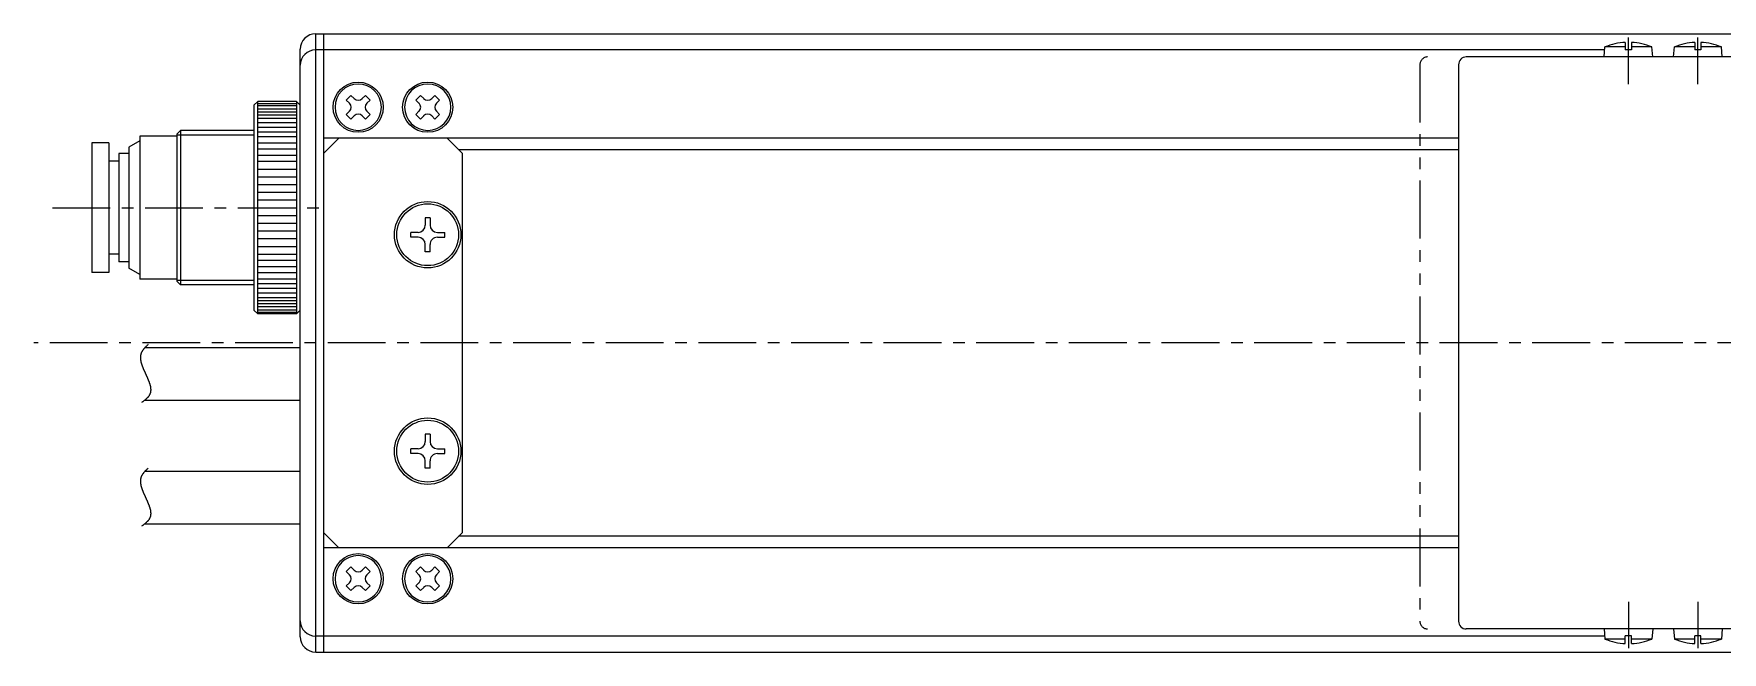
# Model space of a CAD drawing. Extents: x -805 to 822, y -206 to 306.
# Drawn here: x -663.5 to -444.8, y 216.8 to 296.8 of the extents above; entities that cross this region are included whole.
import ezdxf

# ---------------------------------------------------------------- set-up
doc = ezdxf.new("R2010")
doc.units = 0
for name, pattern in [('CENTER', [12, 7.5, -1.5, 1.5, -1.5]), ('CONTINOUS', [0]), ('PHANTOM', [15, 7.5, -1.5, 1.5, -1.5, 1.5, -1.5])]:
    doc.linetypes.add(name, pattern=pattern)
doc.layers.get('0').update_dxf_attribs({"linetype": 'CONTINUOUS'})
doc.layers.add('CENTER', color=1, linetype='CENTER')

msp = doc.modelspace()

# ---------------------------------------------------------------- linework, layer by layer
at = {"color": 7, "linetype": 'CONTINOUS'}
for p, q in [((-626.95, 296.81), (808.05, 296.81)), ((-626.95, 216.81), (-626.95, 296.81)), ((-625.95, 296.81), (-625.95, 216.81)), ((-457.35, 295.7), (-457.35, 294.71)), ((-456.55, 295.7), (-456.55, 294.71)), ((-448.35, 295.7), (-448.35, 294.71)), ((-447.55, 295.7), (-447.55, 294.71)), ((-628.95, 218.81), (-628.95, 294.81)), ((-625.95, 294.73), (-626.95, 294.73)), ((-460.1, 294.73), (-625.95, 294.73)), ((-433.95, 293.81), (-477.95, 293.81)), ((-460.1, 293.81), (-459.99, 295.11)), ((-457.35, 295.11), (-459.99, 295.11)), ((-456.55, 294.71), (-457.35, 294.71)), ((-453.91, 295.11), (-456.55, 295.11)), ((-453.8, 293.81), (-453.91, 295.11)), ((-451.1, 293.81), (-450.99, 295.11)), ((-448.35, 295.11), (-450.99, 295.11)), ((-447.55, 294.71), (-448.35, 294.71)), ((-444.91, 295.11), (-447.55, 295.11)), ((-444.8, 293.81), (-444.91, 295.11)), ((-478.95, 292.81), (-478.95, 220.81)), ((-622.99, 288.24), (-622.39, 288.84)), ((-622.39, 288.84), (-621.97, 288.43)), ((-620.93, 288.43), (-620.51, 288.84)), ((-620.51, 288.84), (-619.91, 288.24)), ((-613.99, 288.24), (-613.39, 288.84)), ((-613.39, 288.84), (-612.97, 288.43)), ((-611.93, 288.43), (-611.51, 288.84)), ((-611.51, 288.84), (-610.91, 288.24)), ((-634.95, 287.56), (-634.45, 288.06)), ((-634.95, 287.56), (-634.95, 261.06)), ((-629.45, 288.06), (-634.45, 288.06)), ((-634.45, 260.56), (-634.45, 288.06)), ((-634.45, 287.81), (-629.45, 287.81)), ((-634.45, 287.51), (-629.45, 287.51)), ((-634.45, 287.11), (-629.45, 287.11)), ((-634.45, 286.71), (-629.45, 286.71)), ((-628.95, 287.56), (-629.45, 288.06)), ((-629.45, 288.06), (-629.45, 260.56)), ((-628.95, 261.06), (-628.95, 287.56)), ((-622.58, 287.83), (-622.99, 288.24)), ((-622.99, 286.37), (-622.58, 286.78)), ((-619.91, 288.24), (-620.32, 287.83)), ((-620.32, 286.78), (-619.91, 286.37)), ((-613.58, 287.83), (-613.99, 288.24)), ((-613.99, 286.37), (-613.58, 286.78)), ((-610.91, 288.24), (-611.32, 287.83)), ((-611.32, 286.78), (-610.91, 286.37)), ((-644.45, 284.31), (-644.95, 283.81)), ((-644.45, 284.31), (-644.45, 264.31)), ((-634.95, 284.31), (-644.45, 284.31)), ((-634.45, 286.31), (-629.45, 286.31)), ((-634.45, 285.91), (-629.45, 285.91)), ((-634.45, 285.31), (-629.45, 285.31)), ((-634.45, 284.71), (-629.45, 284.71)), ((-622.39, 285.77), (-622.99, 286.37)), ((-621.97, 286.18), (-622.39, 285.77)), ((-620.51, 285.77), (-620.93, 286.18)), ((-619.91, 286.37), (-620.51, 285.77)), ((-613.39, 285.77), (-613.99, 286.37)), ((-612.97, 286.18), (-613.39, 285.77)), ((-611.51, 285.77), (-611.93, 286.18)), ((-610.91, 286.37), (-611.51, 285.77)), ((-653.75, 282.71), (-655.95, 282.71)), ((-655.95, 282.71), (-655.95, 265.91)), ((-653.75, 282.71), (-653.75, 265.91)), ((-649.75, 282.95), (-651.15, 282.14)), ((-651.15, 282.13), (-651.15, 266.47)), ((-649.75, 283.56), (-649.75, 265.06)), ((-644.95, 283.56), (-649.75, 283.56)), ((-644.95, 283.81), (-644.95, 264.81)), ((-634.95, 283.71), (-644.95, 283.71)), ((-634.45, 284.11), (-629.45, 284.11)), ((-634.45, 283.51), (-629.45, 283.51)), ((-634.45, 282.71), (-629.45, 282.71)), ((-625.95, 281.31), (-623.95, 283.31)), ((-478.95, 283.31), (-625.95, 283.31)), ((-609.95, 283.31), (-623.95, 283.31)), ((-607.95, 281.31), (-609.95, 283.31)), ((-652.52, 280.31), (-653.75, 280.31)), ((-651.15, 281.31), (-652.46, 281.31)), ((-652.45, 281.31), (-652.45, 267.31)), ((-634.45, 281.91), (-629.45, 281.91)), ((-634.45, 281.11), (-629.45, 281.11)), ((-634.45, 280.31), (-629.45, 280.31)), ((-478.95, 281.81), (-608.45, 281.81)), ((-607.95, 232.31), (-607.95, 281.31)), ((-634.45, 279.31), (-629.45, 279.31)), ((-634.45, 278.31), (-629.45, 278.31)), ((-634.45, 277.31), (-629.45, 277.31)), ((-634.45, 276.31), (-629.45, 276.31)), ((-634.45, 275.31), (-629.45, 275.31)), ((-634.45, 274.31), (-629.45, 274.31)), ((-634.45, 273.31), (-629.45, 273.31)), ((-634.45, 272.31), (-629.45, 272.31)), ((-634.45, 271.31), (-629.45, 271.31)), ((-612.76, 273.01), (-612.76, 272.06)), ((-612.14, 273.01), (-612.76, 273.01)), ((-612.14, 273.01), (-612.14, 272.06)), ((-634.45, 270.31), (-629.45, 270.31)), ((-634.45, 269.31), (-629.45, 269.31)), ((-613.7, 271.12), (-614.65, 271.12)), ((-614.65, 270.49), (-614.65, 271.12)), ((-613.7, 270.49), (-614.65, 270.49)), ((-612.76, 268.61), (-612.76, 269.55)), ((-612.14, 268.61), (-612.14, 269.55)), ((-611.2, 271.12), (-610.25, 271.12)), ((-611.2, 270.49), (-610.25, 270.49)), ((-610.25, 270.49), (-610.25, 271.12)), ((-652.52, 268.31), (-653.75, 268.31)), ((-651.15, 267.31), (-652.46, 267.31)), ((-634.45, 268.31), (-629.45, 268.31)), ((-634.45, 267.51), (-629.45, 267.51)), ((-612.14, 268.61), (-612.76, 268.61)), ((-653.75, 265.91), (-655.95, 265.91)), ((-649.75, 265.66), (-651.15, 266.47)), ((-644.95, 265.06), (-649.75, 265.06)), ((-634.95, 264.91), (-644.95, 264.91)), ((-644.45, 264.31), (-644.95, 264.81)), ((-634.45, 266.71), (-629.45, 266.71)), ((-634.45, 265.91), (-629.45, 265.91)), ((-634.45, 265.11), (-629.45, 265.11)), ((-634.95, 264.31), (-644.45, 264.31)), ((-634.45, 264.51), (-629.45, 264.51)), ((-634.45, 263.91), (-629.45, 263.91)), ((-634.45, 263.31), (-629.45, 263.31)), ((-634.45, 262.71), (-629.45, 262.71)), ((-634.95, 261.06), (-634.45, 260.56)), ((-634.45, 262.31), (-629.45, 262.31)), ((-634.45, 261.91), (-629.45, 261.91)), ((-634.45, 261.51), (-629.45, 261.51)), ((-634.45, 261.11), (-629.45, 261.11)), ((-634.45, 260.81), (-629.45, 260.81)), ((-629.45, 260.56), (-634.45, 260.56)), ((-629.45, 260.56), (-628.95, 261.06)), ((-649.07, 256.21), (-628.95, 256.21)), ((-649.09, 249.41), (-628.95, 249.41)), ((-612.76, 245.01), (-612.76, 244.06)), ((-612.14, 245.01), (-612.76, 245.01)), ((-612.14, 245.01), (-612.14, 244.06)), ((-613.7, 243.12), (-614.65, 243.12)), ((-614.65, 242.49), (-614.65, 243.12)), ((-611.2, 243.12), (-610.25, 243.12)), ((-610.25, 242.49), (-610.25, 243.12)), ((-613.7, 242.49), (-614.65, 242.49)), ((-612.76, 240.61), (-612.76, 241.55)), ((-612.14, 240.61), (-612.76, 240.61)), ((-612.14, 240.61), (-612.14, 241.55)), ((-611.2, 242.49), (-610.25, 242.49)), ((-649.07, 240.21), (-628.95, 240.21)), ((-649.09, 233.41), (-628.95, 233.41)), ((-623.95, 230.31), (-625.95, 232.31)), ((-609.95, 230.31), (-607.95, 232.31)), ((-478.95, 231.81), (-608.45, 231.81)), ((-478.95, 230.31), (-625.95, 230.31)), ((-609.95, 230.31), (-623.95, 230.31)), ((-622.39, 227.84), (-622.99, 227.24)), ((-621.97, 227.43), (-622.39, 227.84)), ((-620.51, 227.84), (-620.93, 227.43)), ((-619.91, 227.24), (-620.51, 227.84)), ((-613.39, 227.84), (-613.99, 227.24)), ((-612.97, 227.43), (-613.39, 227.84)), ((-611.51, 227.84), (-611.93, 227.43)), ((-610.91, 227.24), (-611.51, 227.84)), ((-622.99, 227.24), (-622.58, 226.83)), ((-622.58, 225.78), (-622.99, 225.37)), ((-622.99, 225.37), (-622.39, 224.77)), ((-620.51, 224.77), (-619.91, 225.37)), ((-620.32, 226.83), (-619.91, 227.24)), ((-619.91, 225.37), (-620.32, 225.78)), ((-613.99, 227.24), (-613.58, 226.83)), ((-613.58, 225.78), (-613.99, 225.37)), ((-613.99, 225.37), (-613.39, 224.77)), ((-611.51, 224.77), (-610.91, 225.37)), ((-611.32, 226.83), (-610.91, 227.24)), ((-610.91, 225.37), (-611.32, 225.78)), ((-622.39, 224.77), (-621.97, 225.18)), ((-620.93, 225.18), (-620.51, 224.77)), ((-613.39, 224.77), (-612.97, 225.18)), ((-611.93, 225.18), (-611.51, 224.77)), ((-625.95, 218.88), (-626.95, 218.88)), ((-460.1, 218.88), (-625.95, 218.88)), ((-433.95, 219.81), (-477.95, 219.81)), ((-460.1, 219.81), (-459.99, 218.51)), ((-456.55, 218.91), (-457.35, 218.91)), ((-457.35, 217.92), (-457.35, 218.91)), ((-456.55, 217.92), (-456.55, 218.91)), ((-453.8, 219.81), (-453.91, 218.51)), ((-451.1, 219.81), (-450.99, 218.51)), ((-448.35, 217.92), (-448.35, 218.91)), ((-447.55, 218.91), (-448.35, 218.91)), ((-447.55, 217.92), (-447.55, 218.91)), ((-444.8, 219.81), (-444.91, 218.51)), ((-626.95, 216.81), (808.05, 216.81)), ((-457.35, 218.51), (-459.99, 218.51)), ((-453.91, 218.51), (-456.55, 218.51)), ((-448.35, 218.51), (-450.99, 218.51)), ((-444.91, 218.51), (-447.55, 218.51))]:
    msp.add_line(p, q, dxfattribs=at)
at = {"color": 3, "linetype": 'PHANTOM'}
msp.add_line((-483.95, 292.81), (-483.95, 220.81), dxfattribs=at)
at = {"color": 7}
for points in [[(-648.65, 256.62, 0), (-648.68, 256.59, 0), (-648.71, 256.56, 0), (-648.75, 256.53, 0), (-648.78, 256.5, 0), (-648.81, 256.47, 0), (-648.84, 256.44, 0), (-648.88, 256.41, 0), (-648.91, 256.37, 0), (-648.94, 256.34, 0), (-648.97, 256.31, 0), (-649, 256.28, 0), (-649.04, 256.25, 0), (-649.07, 256.21, 0), (-649.1, 256.18, 0), (-649.13, 256.15, 0), (-649.16, 256.11, 0), (-649.19, 256.08, 0), (-649.22, 256.04, 0), (-649.24, 256.01, 0), (-649.27, 255.97, 0), (-649.3, 255.94, 0), (-649.32, 255.9, 0), (-649.35, 255.87, 0), (-649.37, 255.83, 0), (-649.4, 255.8, 0), (-649.42, 255.76, 0), (-649.44, 255.72, 0), (-649.46, 255.69, 0), (-649.48, 255.65, 0), (-649.5, 255.61, 0), (-649.52, 255.57, 0), (-649.54, 255.53, 0), (-649.55, 255.5, 0), (-649.57, 255.46, 0), (-649.58, 255.42, 0), (-649.59, 255.38, 0), (-649.6, 255.34, 0), (-649.61, 255.3, 0), (-649.62, 255.26, 0), (-649.63, 255.22, 0), (-649.63, 255.18, 0), (-649.64, 255.14, 0), (-649.64, 255.1, 0), (-649.65, 255.06, 0), (-649.65, 255.02, 0), (-649.65, 254.98, 0), (-649.65, 254.93, 0), (-649.65, 254.89, 0), (-649.65, 254.85, 0), (-649.65, 254.81, 0), (-649.65, 254.77, 0), (-649.64, 254.72, 0), (-649.64, 254.68, 0), (-649.63, 254.64, 0), (-649.63, 254.59, 0), (-649.62, 254.55, 0), (-649.61, 254.51, 0), (-649.61, 254.46, 0), (-649.6, 254.42, 0), (-649.59, 254.38, 0), (-649.58, 254.33, 0), (-649.57, 254.29, 0), (-649.55, 254.24, 0), (-649.54, 254.2, 0), (-649.53, 254.15, 0), (-649.52, 254.11, 0), (-649.5, 254.06, 0), (-649.49, 254.02, 0), (-649.47, 253.97, 0), (-649.46, 253.93, 0), (-649.44, 253.88, 0), (-649.43, 253.84, 0), (-649.41, 253.79, 0), (-649.39, 253.75, 0), (-649.37, 253.7, 0), (-649.36, 253.66, 0), (-649.34, 253.61, 0), (-649.32, 253.57, 0), (-649.3, 253.52, 0), (-649.28, 253.47, 0), (-649.26, 253.43, 0), (-649.24, 253.38, 0), (-649.22, 253.34, 0), (-649.2, 253.29, 0), (-649.18, 253.24, 0), (-649.16, 253.2, 0), (-649.14, 253.15, 0), (-649.12, 253.11, 0), (-649.1, 253.06, 0), (-649.08, 253.01, 0), (-649.06, 252.97, 0), (-649.04, 252.92, 0), (-649.01, 252.88, 0), (-648.99, 252.83, 0), (-648.97, 252.78, 0), (-648.95, 252.74, 0), (-648.93, 252.69, 0), (-648.91, 252.65, 0), (-648.89, 252.6, 0), (-648.87, 252.55, 0), (-648.85, 252.51, 0), (-648.83, 252.46, 0), (-648.8, 252.42, 0), (-648.78, 252.37, 0), (-648.76, 252.32, 0), (-648.74, 252.28, 0), (-648.72, 252.23, 0), (-648.7, 252.19, 0), (-648.68, 252.14, 0), (-648.67, 252.1, 0), (-648.65, 252.05, 0), (-648.63, 252.01, 0), (-648.61, 251.96, 0), (-648.59, 251.92, 0), (-648.58, 251.87, 0), (-648.56, 251.83, 0), (-648.54, 251.78, 0), (-648.53, 251.74, 0), (-648.51, 251.69, 0), (-648.5, 251.65, 0), (-648.48, 251.61, 0), (-648.47, 251.56, 0), (-648.45, 251.52, 0), (-648.44, 251.47, 0), (-648.43, 251.43, 0), (-648.42, 251.39, 0), (-648.4, 251.34, 0), (-648.39, 251.3, 0), (-648.38, 251.26, 0), (-648.37, 251.22, 0), (-648.37, 251.17, 0), (-648.36, 251.13, 0), (-648.35, 251.09, 0), (-648.34, 251.05, 0), (-648.34, 251.01, 0), (-648.33, 250.96, 0), (-648.33, 250.92, 0), (-648.33, 250.88, 0), (-648.32, 250.84, 0), (-648.32, 250.8, 0), (-648.32, 250.76, 0), (-648.32, 250.72, 0), (-648.32, 250.68, 0), (-648.33, 250.64, 0), (-648.33, 250.6, 0), (-648.33, 250.56, 0), (-648.34, 250.52, 0), (-648.34, 250.48, 0), (-648.35, 250.45, 0), (-648.36, 250.41, 0), (-648.37, 250.37, 0), (-648.38, 250.33, 0), (-648.39, 250.29, 0), (-648.4, 250.26, 0), (-648.42, 250.22, 0), (-648.43, 250.18, 0), (-648.45, 250.15, 0), (-648.46, 250.11, 0), (-648.48, 250.08, 0), (-648.5, 250.04, 0), (-648.52, 250.01, 0), (-648.54, 249.97, 0), (-648.57, 249.94, 0), (-648.59, 249.9, 0), (-648.62, 249.87, 0), (-648.64, 249.84, 0), (-648.67, 249.8, 0), (-648.7, 249.77, 0), (-648.73, 249.74, 0), (-648.76, 249.71, 0), (-648.79, 249.68, 0), (-648.82, 249.65, 0), (-648.85, 249.61, 0), (-648.89, 249.58, 0), (-648.92, 249.55, 0), (-648.95, 249.52, 0), (-648.99, 249.49, 0), (-649.02, 249.46, 0), (-649.06, 249.43, 0), (-649.09, 249.41, 0), (-649.13, 249.38, 0), (-649.16, 249.35, 0), (-649.2, 249.32, 0), (-649.24, 249.29, 0), (-649.27, 249.27, 0), (-649.31, 249.24, 0), (-649.35, 249.21, 0), (-649.38, 249.19, 0), (-649.42, 249.16, 0), (-649.45, 249.14, 0), (-649.49, 249.11, 0)], [(-648.65, 240.62, 0), (-648.68, 240.59, 0), (-648.71, 240.56, 0), (-648.75, 240.53, 0), (-648.78, 240.5, 0), (-648.81, 240.47, 0), (-648.84, 240.44, 0), (-648.88, 240.41, 0), (-648.91, 240.37, 0), (-648.94, 240.34, 0), (-648.97, 240.31, 0), (-649, 240.28, 0), (-649.04, 240.25, 0), (-649.07, 240.21, 0), (-649.1, 240.18, 0), (-649.13, 240.15, 0), (-649.16, 240.11, 0), (-649.19, 240.08, 0), (-649.22, 240.04, 0), (-649.24, 240.01, 0), (-649.27, 239.97, 0), (-649.3, 239.94, 0), (-649.32, 239.9, 0), (-649.35, 239.87, 0), (-649.37, 239.83, 0), (-649.4, 239.8, 0), (-649.42, 239.76, 0), (-649.44, 239.72, 0), (-649.46, 239.69, 0), (-649.48, 239.65, 0), (-649.5, 239.61, 0), (-649.52, 239.57, 0), (-649.54, 239.53, 0), (-649.55, 239.5, 0), (-649.57, 239.46, 0), (-649.58, 239.42, 0), (-649.59, 239.38, 0), (-649.6, 239.34, 0), (-649.61, 239.3, 0), (-649.62, 239.26, 0), (-649.63, 239.22, 0), (-649.63, 239.18, 0), (-649.64, 239.14, 0), (-649.64, 239.1, 0), (-649.65, 239.06, 0), (-649.65, 239.02, 0), (-649.65, 238.98, 0), (-649.65, 238.93, 0), (-649.65, 238.89, 0), (-649.65, 238.85, 0), (-649.65, 238.81, 0), (-649.65, 238.77, 0), (-649.64, 238.72, 0), (-649.64, 238.68, 0), (-649.63, 238.64, 0), (-649.63, 238.59, 0), (-649.62, 238.55, 0), (-649.61, 238.51, 0), (-649.61, 238.46, 0), (-649.6, 238.42, 0), (-649.59, 238.38, 0), (-649.58, 238.33, 0), (-649.57, 238.29, 0), (-649.55, 238.24, 0), (-649.54, 238.2, 0), (-649.53, 238.15, 0), (-649.52, 238.11, 0), (-649.5, 238.06, 0), (-649.49, 238.02, 0), (-649.47, 237.97, 0), (-649.46, 237.93, 0), (-649.44, 237.88, 0), (-649.43, 237.84, 0), (-649.41, 237.79, 0), (-649.39, 237.75, 0), (-649.37, 237.7, 0), (-649.36, 237.66, 0), (-649.34, 237.61, 0), (-649.32, 237.57, 0), (-649.3, 237.52, 0), (-649.28, 237.47, 0), (-649.26, 237.43, 0), (-649.24, 237.38, 0), (-649.22, 237.34, 0), (-649.2, 237.29, 0), (-649.18, 237.24, 0), (-649.16, 237.2, 0), (-649.14, 237.15, 0), (-649.12, 237.11, 0), (-649.1, 237.06, 0), (-649.08, 237.01, 0), (-649.06, 236.97, 0), (-649.04, 236.92, 0), (-649.01, 236.88, 0), (-648.99, 236.83, 0), (-648.97, 236.78, 0), (-648.95, 236.74, 0), (-648.93, 236.69, 0), (-648.91, 236.65, 0), (-648.89, 236.6, 0), (-648.87, 236.55, 0), (-648.85, 236.51, 0), (-648.83, 236.46, 0), (-648.8, 236.42, 0), (-648.78, 236.37, 0), (-648.76, 236.32, 0), (-648.74, 236.28, 0), (-648.72, 236.23, 0), (-648.7, 236.19, 0), (-648.68, 236.14, 0), (-648.67, 236.1, 0), (-648.65, 236.05, 0), (-648.63, 236.01, 0), (-648.61, 235.96, 0), (-648.59, 235.92, 0), (-648.58, 235.87, 0), (-648.56, 235.83, 0), (-648.54, 235.78, 0), (-648.53, 235.74, 0), (-648.51, 235.69, 0), (-648.5, 235.65, 0), (-648.48, 235.61, 0), (-648.47, 235.56, 0), (-648.45, 235.52, 0), (-648.44, 235.47, 0), (-648.43, 235.43, 0), (-648.42, 235.39, 0), (-648.4, 235.34, 0), (-648.39, 235.3, 0), (-648.38, 235.26, 0), (-648.37, 235.22, 0), (-648.37, 235.17, 0), (-648.36, 235.13, 0), (-648.35, 235.09, 0), (-648.34, 235.05, 0), (-648.34, 235.01, 0), (-648.33, 234.96, 0), (-648.33, 234.92, 0), (-648.33, 234.88, 0), (-648.32, 234.84, 0), (-648.32, 234.8, 0), (-648.32, 234.76, 0), (-648.32, 234.72, 0), (-648.32, 234.68, 0), (-648.33, 234.64, 0), (-648.33, 234.6, 0), (-648.33, 234.56, 0), (-648.34, 234.52, 0), (-648.34, 234.48, 0), (-648.35, 234.45, 0), (-648.36, 234.41, 0), (-648.37, 234.37, 0), (-648.38, 234.33, 0), (-648.39, 234.29, 0), (-648.4, 234.26, 0), (-648.42, 234.22, 0), (-648.43, 234.18, 0), (-648.45, 234.15, 0), (-648.46, 234.11, 0), (-648.48, 234.08, 0), (-648.5, 234.04, 0), (-648.52, 234.01, 0), (-648.54, 233.97, 0), (-648.57, 233.94, 0), (-648.59, 233.9, 0), (-648.62, 233.87, 0), (-648.64, 233.84, 0), (-648.67, 233.8, 0), (-648.7, 233.77, 0), (-648.73, 233.74, 0), (-648.76, 233.71, 0), (-648.79, 233.68, 0), (-648.82, 233.65, 0), (-648.85, 233.61, 0), (-648.89, 233.58, 0), (-648.92, 233.55, 0), (-648.95, 233.52, 0), (-648.99, 233.49, 0), (-649.02, 233.46, 0), (-649.06, 233.43, 0), (-649.09, 233.41, 0), (-649.13, 233.38, 0), (-649.16, 233.35, 0), (-649.2, 233.32, 0), (-649.24, 233.29, 0), (-649.27, 233.27, 0), (-649.31, 233.24, 0), (-649.35, 233.21, 0), (-649.38, 233.19, 0), (-649.42, 233.16, 0), (-649.45, 233.14, 0), (-649.49, 233.11, 0)]]:
    msp.add_polyline3d(points, dxfattribs=at)
at = {"color": 7, "linetype": 'CONTINOUS'}
for centre, radius in [((-621.45, 287.31), 3.25), ((-612.45, 287.31), 3.25), ((-612.45, 270.81), 4.3), ((-612.45, 270.81), 4), ((-612.45, 242.81), 4.3), ((-612.45, 242.81), 4), ((-621.45, 226.31), 3.25), ((-612.45, 226.31), 3.25)]:
    msp.add_circle(centre, radius, dxfattribs=at)
for centre, radius, start, end in [((-626.95, 294.81), 2, 90, 180), ((-456.95, 287.72), 7.98, 92.8723, 112.3565), ((-456.95, 287.72), 7.98, 67.6435, 87.1277), ((-447.95, 287.72), 7.98, 92.8723, 112.3565), ((-447.95, 287.72), 7.98, 67.6435, 87.1277), ((-626.95, 292.73), 2, 90, 180), ((-477.95, 292.81), 1, 90, 180), ((-621.45, 287.31), 3, 0.0003, 0), ((-612.45, 287.31), 3, 0.0003, 0), ((-623.1, 287.31), 0.742, 315, 44.9999), ((-621.45, 288.95), 0.742, 225, 315), ((-619.8, 287.31), 0.742, 135, 224.9999), ((-614.1, 287.31), 0.742, 315, 44.9999), ((-612.45, 288.95), 0.742, 225, 315), ((-610.8, 287.31), 0.742, 135, 224.9999), ((-621.45, 285.66), 0.742, 45, 134.9999), ((-612.45, 285.66), 0.742, 45, 134.9999), ((-613.7, 272.06), 0.94, 270, 0), ((-611.2, 272.06), 0.94, 180, 270), ((-613.7, 269.55), 0.94, 360, 90), ((-611.2, 269.55), 0.94, 89.9999, 180), ((-613.7, 244.06), 0.94, 270, 0), ((-611.2, 244.06), 0.94, 180, 270), ((-613.7, 241.55), 0.94, 360, 90), ((-611.2, 241.55), 0.94, 89.9999, 180), ((-621.45, 226.31), 3, 0, 359.9997), ((-621.45, 227.95), 0.742, 225.0001, 315), ((-612.45, 226.31), 3, 0, 359.9997), ((-612.45, 227.95), 0.742, 225.0001, 315), ((-623.1, 226.31), 0.742, 315.0001, 45), ((-621.45, 224.66), 0.742, 45, 135), ((-619.8, 226.31), 0.742, 135.0001, 225), ((-614.1, 226.31), 0.742, 315.0001, 45), ((-612.45, 224.66), 0.742, 45, 135), ((-610.8, 226.31), 0.742, 135.0001, 225), ((-626.95, 220.88), 2, 180, 270), ((-626.95, 218.81), 2, 180, 270), ((-477.95, 220.81), 1, 180, 270), ((-456.95, 225.89), 7.98, 247.6435, 267.1277), ((-456.95, 225.89), 7.98, 272.8723, 292.3565), ((-447.95, 225.89), 7.98, 247.6435, 267.1277), ((-447.95, 225.89), 7.98, 272.8723, 292.3565)]:
    msp.add_arc(centre, radius, start, end, dxfattribs=at)
at = {"color": 3, "linetype": 'PHANTOM'}
for centre, start, end in [((-482.95, 292.81), 90, 180), ((-482.95, 220.81), 180, 270)]:
    msp.add_arc(centre, 1, start, end, dxfattribs=at)
at = {"layer": 'CENTER', "color": 1, "linetype": 'CENTER'}
for p, q in [((-456.95, 290.31), (-456.95, 296.31)), ((-447.95, 290.31), (-447.95, 296.31)), ((-661.06, 274.31), (-625.95, 274.31)), ((822.1, 256.81), (-663.47, 256.81)), ((-456.95, 223.31), (-456.95, 217.31)), ((-447.95, 223.31), (-447.95, 217.31))]:
    msp.add_line(p, q, dxfattribs=at)

doc.saveas('drawing.dxf')
